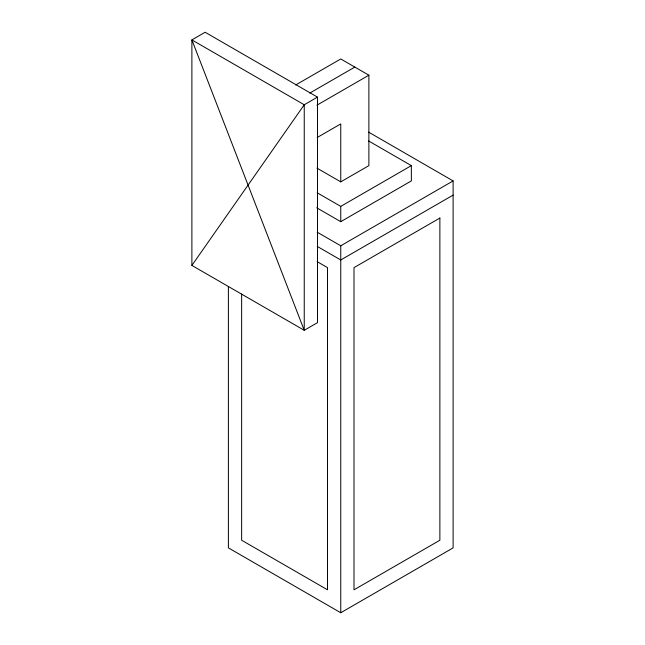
<?xml version="1.0" encoding="UTF-8"?>
<svg xmlns="http://www.w3.org/2000/svg" width="645" height="645" viewBox="0 0 645 645"><rect width="100%" height="100%" fill="white"/><g stroke="black" fill="none" stroke-linecap="round" stroke-linejoin="round"><path stroke-width="0.97" d="M191.888 265.426L304.247 104.764L317.485 97.121L317.485 322.653L304.247 330.296L191.888 265.426L191.888 39.893L205.126 32.25L317.485 97.121M295.733 84.955L340.753 58.961L368.884 75.199L368.884 165.628L340.753 181.866L316.897 168.087M309.793 93.073L354.815 67.08M316.929 105.191L368.884 75.199M317.219 137.498L340.753 123.913L340.753 181.866M317.219 192.799L340.753 206.384L411.357 165.628L411.357 180.914L340.753 221.678L316.647 207.755M317.235 232.208L340.753 245.785L453.113 180.914L453.113 547.879L340.753 612.75L228.394 547.879L228.394 286.42M453.113 195.113L340.753 259.983L317.235 246.406M368.626 132.136L453.113 180.914M368.65 140.965L411.357 165.628M317.106 261.62L327.515 267.627L327.515 589.812L241.641 540.236L241.641 294.023M340.753 206.384L340.753 221.678M340.753 245.785L340.753 612.75M439.874 218.05L354 267.627L354 589.812L439.874 540.236L439.874 218.05M304.247 104.764L191.888 39.893L304.247 330.296L304.247 104.764"/></g></svg>
